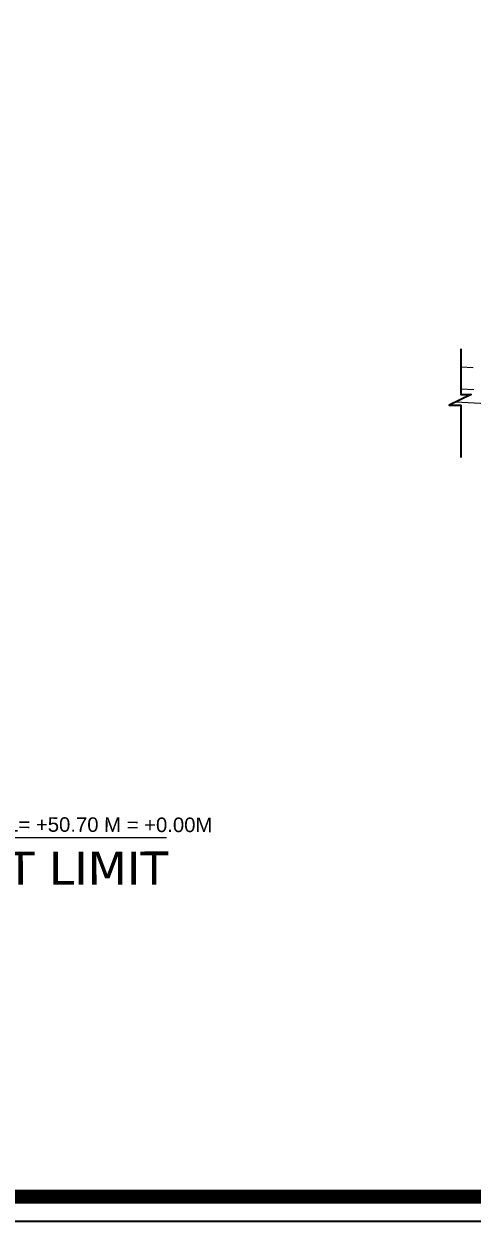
# Model space of a CAD drawing. Header units: centimetres. Extents: x 7997 to 116674, y 1017 to 13844.
# Drawn here: x 18152 to 18963, y 8084 to 10250 of the extents above; entities that cross this region are included whole.
import ezdxf

# ---------------------------------------------------------------- set-up
doc = ezdxf.new("R2010")
doc.units = ezdxf.units.CM
doc.header["$LTSCALE"] = 200
for name, color, linetype in [('DIM', 11, 'Continuous'), ('L-LANDSCAPE', 11, 'Continuous'), ('P-DIM-2', 11, 'Continuous')]:
    doc.layers.add(name, color=color, linetype=linetype)
for name, color, linetype, lineweight in [('HA', 251, 'Continuous', 0), ('P-TEXT 2', 8, 'Continuous', 18), ('W', 2, 'Continuous', 20)]:
    doc.layers.add(name, color=color, linetype=linetype, lineweight=lineweight)
doc.styles.add('ARIAL', font='arial.ttf', dxfattribs={"width": 0.8, "height": 150})
doc.styles.add('sheet notes', font='verdana.ttf')
doc.styles.add('T2', font='')
doc.styles.get('T2').set_extended_font_data('Elisia')
doc.dimstyles.new('NORMAL', dxfattribs={"dimtxt": 18, "dimasz": 5, "dimexe": 5, "dimexo": 5, "dimgap": 1, "dimtad": 0, "dimdec": 0, "dimdsep": 46, "dimtxsty": 'T2', "dimblk1": 'OBLIQUE', "dimblk2": 'OBLIQUE', "dimsah": 1, "dimcen": 0.09, "dimclrd": 4, "dimclre": 4, "dimclrt": 6, "dimadec": 0, "dimazin": 0, "dimtfac": 1, "dimtdec": 0, "dimtofl": 0, "dimtmove": 1, "dimatfit": 2, "dimldrblk": 'OPEN30', "dimfxl": 0, "dimtolj": 1, "dimtzin": 0, "dimlwd": 5, "dimlwe": 5, "dimarcsym": 0})

# ---------------------------------------------------------------- blocks, each defined once
blk = doc.blocks.new('08-TITLE SHEET-selattin', base_point=(45714.8, -203081.4))
at = {"color": 0}
blk.add_lwpolyline([(51244.8, -203081.4), (45714.8, -203081.4), (45714.8, -206921.4), (51244.8, -206921.4)], close=True, dxfattribs=at)
at = {"color": 0, "linetype": 'ByBlock', "const_width": 17}
blk.add_lwpolyline([(45744.3, -206891.9), (51215.3, -206891.9), (51215.3, -203110.8), (45744.3, -203110.8)], close=True, dxfattribs=at)
at = {"layer": 'HA', "ltscale": 1.2}
blk.add_lwpolyline([(45714.8, -203081.4), (51244.8, -203081.4), (51244.8, -206921.4), (45714.8, -206921.4)], close=True, dxfattribs=at)
blk = doc.blocks.new('_OBLIQUE')
at = {"color": 0, "linetype": 'ByBlock'}
blk.add_line((-0.5, -0.5), (0.5, 0.5), dxfattribs=at)
blk = doc.blocks.new('DOT')
at = {"color": 0, "linetype": 'ByBlock'}
blk.add_line((-0.5, 0), (-1, 0), dxfattribs=at)
at = {"color": 0, "linetype": 'ByBlock', "const_width": 0.5}
blk.add_lwpolyline([(-0.25, 0, 1), (0.25, 0, 1)], format="xyb", close=True, dxfattribs=at)
blk = doc.blocks.new('01-PLOT LAYOUT-selattin')
at = {"layer": 'P-DIM-2', "color": 8, "style": 'sheet notes'}
blk.add_text('PLOT LIMIT', height=60, rotation=0.07, dxfattribs=at).set_placement((3598, 116.9))
at = {"layer": 'P-TEXT 2', "style": 'ARIAL'}
blk.add_text('FINAL G.L= +50.70 M = +0.00M', height=26.277, rotation=359.8532, dxfattribs=at).set_placement((3606.1, 213.7))
at = {"layer": 'P-DIM-2', "color": 8}
blk.add_leader([(3507.5, 267.3), (3600, 203), (4047.5, 203)], dimstyle='NORMAL', override={"dimasz": 20, "dimldrblk": 'Dot'}, dxfattribs=at)

msp = doc.modelspace()

# ---------------------------------------------------------------- linework, layer by layer
at = {"linetype": 'Continuous'}
msp.add_lwpolyline([(14004.5129, 8084.0841), (22299.5129, 8084.0841), (22299.5129, 13844.0841), (14004.5129, 13844.0841)], close=True, dxfattribs=at)
at = {"layer": 'L-LANDSCAPE'}
msp.add_lwpolyline([(18942.7116, 9662.5056), (18942.7116, 9579.9692), (18961.5615, 9579.9692), (18921.7485, 9560.3361), (18942.6472, 9560.3361), (18942.6472, 9466.0267)], dxfattribs=at)
at = {"layer": 'W', "color": 6}
for p, q in [((18942.7116, 9630.1778), (18965.3164, 9628.9961)), ((18942.7116, 9590.1232), (18966.2198, 9588.8943)), ((18934.0074, 9566.3814), (19241.6118, 9550.3018))]:
    msp.add_line(p, q, dxfattribs=at)

# ---------------------------------------------------------------- block references
at = {"layer": 'DIM', "color": 0, "linetype": 'Continuous', "xscale": 1.5, "yscale": 1.5, "zscale": 1.5}
msp.add_blockref('08-TITLE SHEET-selattin', (14004.5129, 13844.0841), dxfattribs=at)
at = {"layer": 'DIM', "linetype": 'Continuous'}
msp.add_blockref('01-PLOT LAYOUT-selattin', (14362.5823, 8575.4489), dxfattribs=at)

doc.saveas('drawing.dxf')
